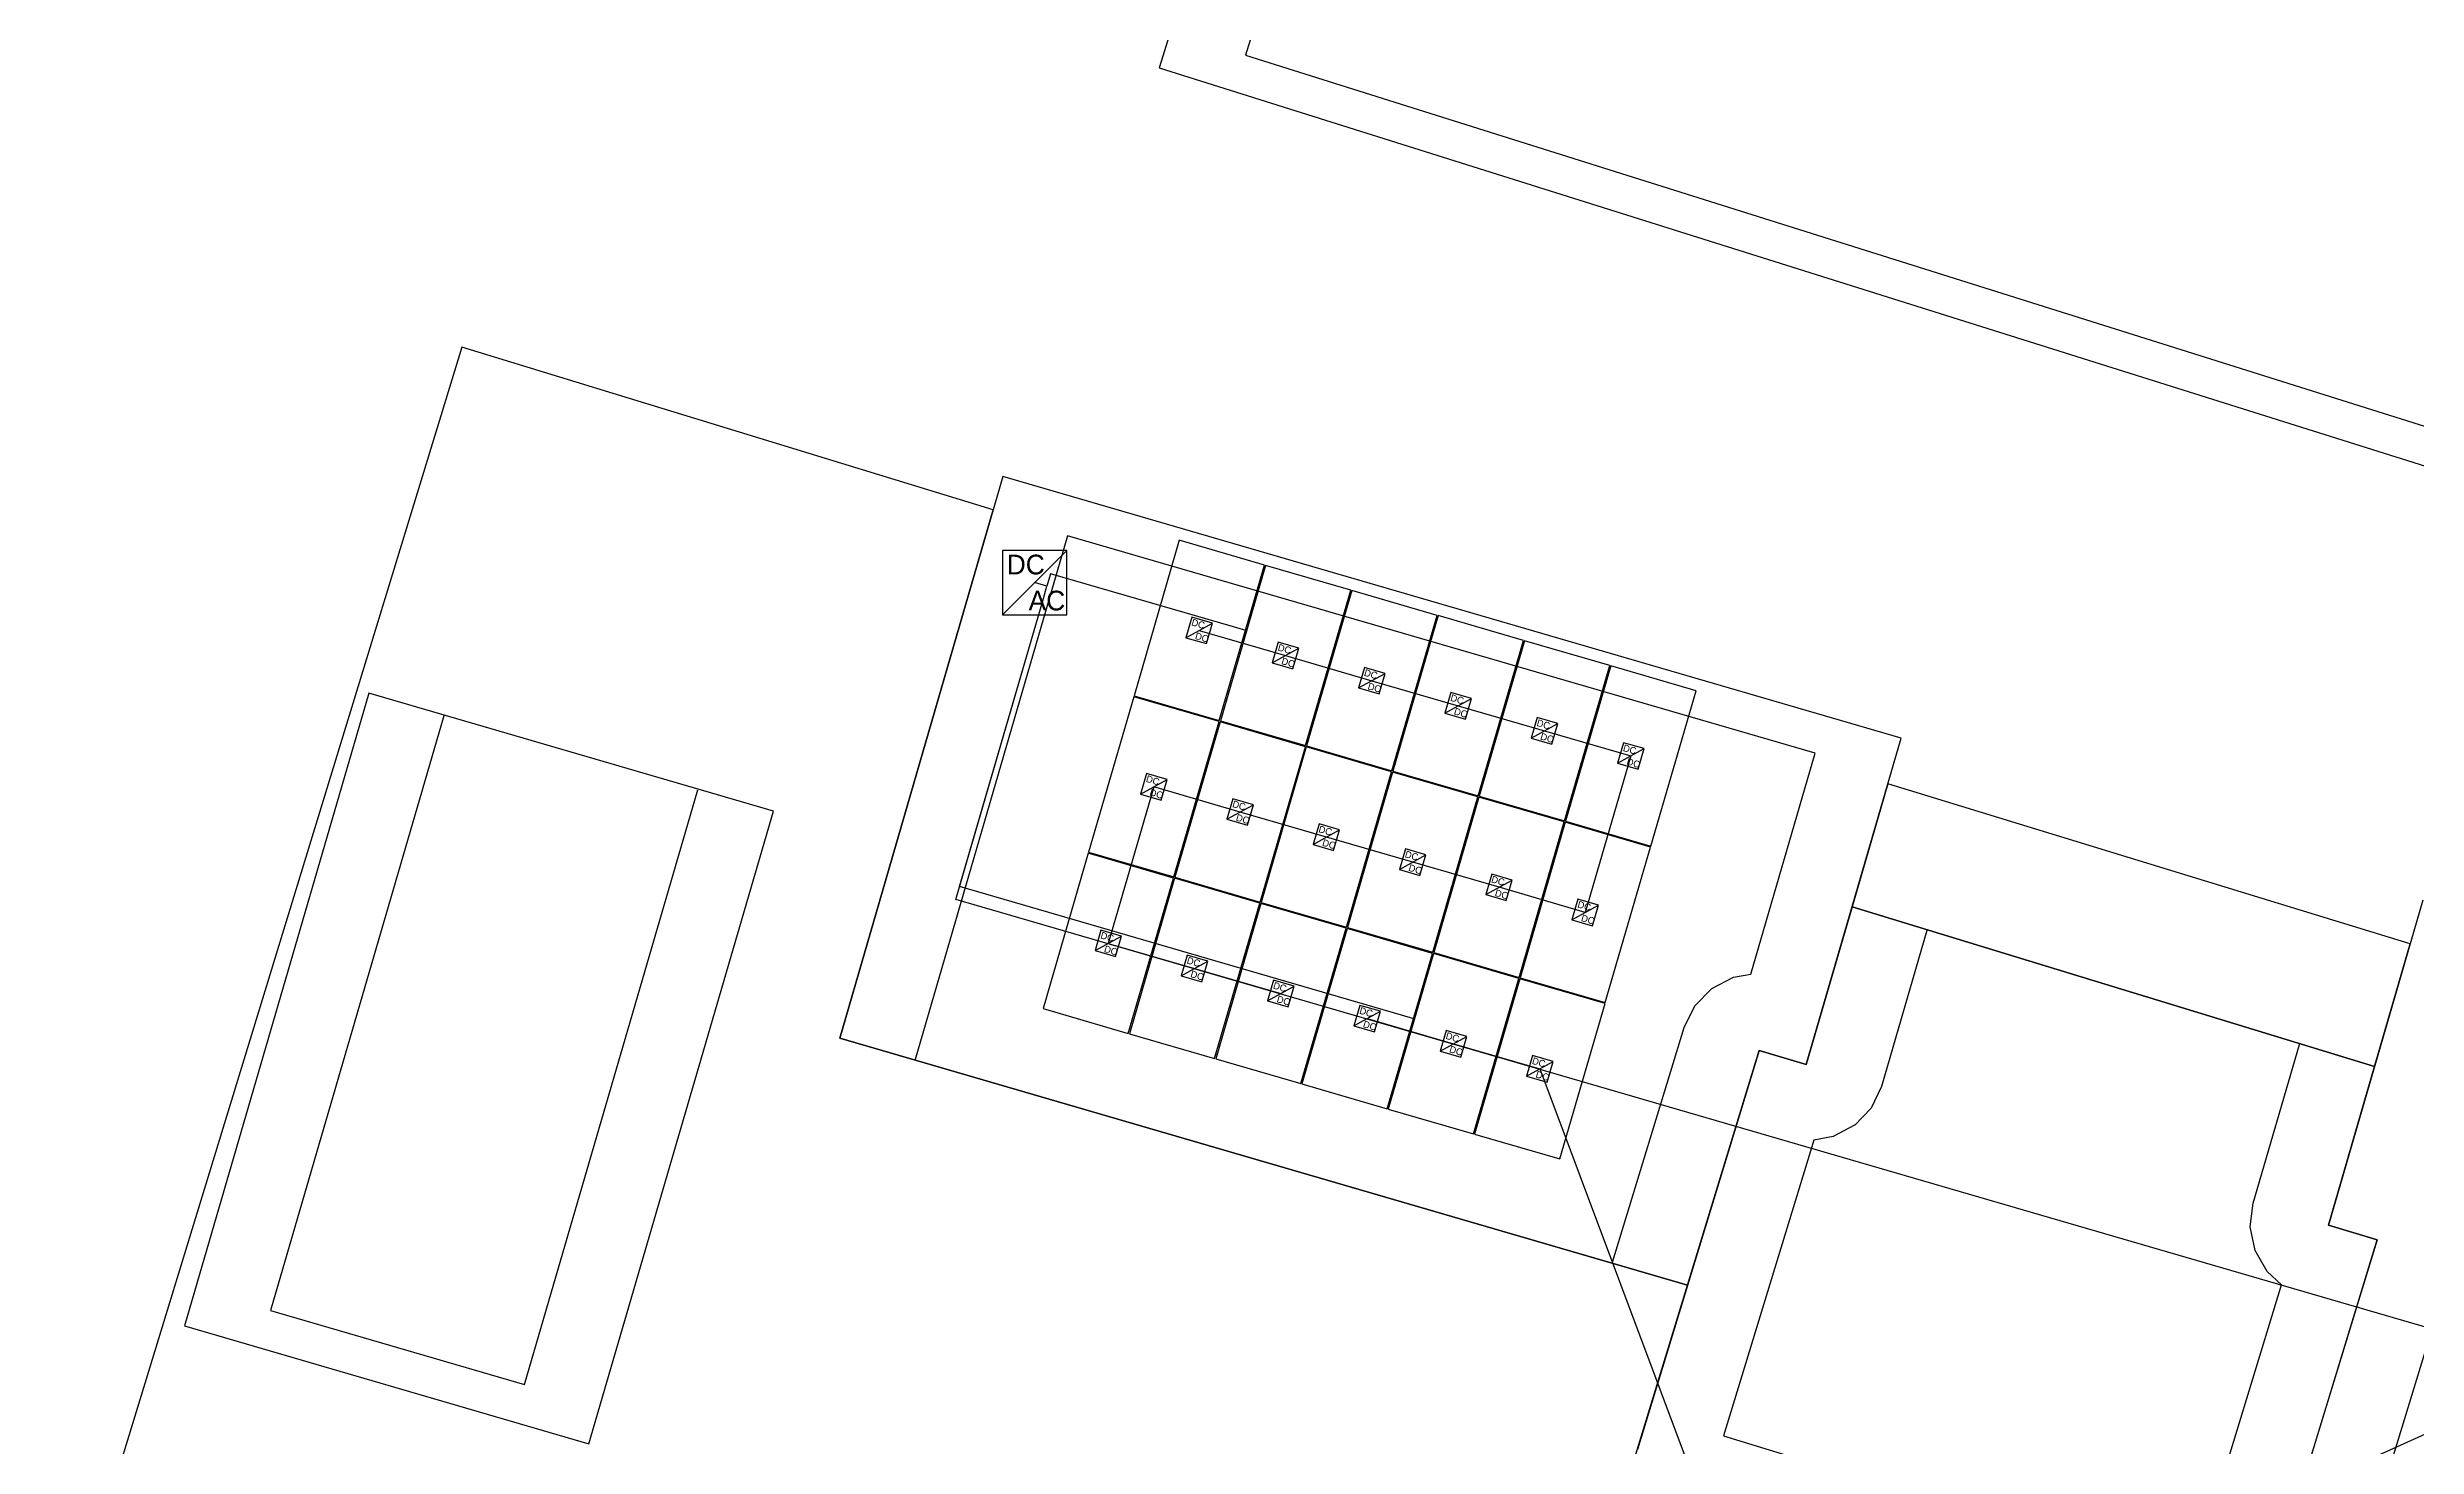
# Model space of a CAD drawing. Header units: feet. Extents: x -156 to 33, y -117 to 115.
# Drawn here: x -156 to -65.3, y -67.4 to -13.8 of the extents above; entities that cross this region are included whole.
import ezdxf

# ---------------------------------------------------------------- set-up
doc = ezdxf.new("R2010")
doc.units = ezdxf.units.FT
for name, color, linetype in [('Buildings', 7, 'CONTINUOUS'), ('Connections', 7, 'CONTINUOUS'), ('Inverters', 7, 'CONTINUOUS'), ('Modules', 7, 'CONTINUOUS'), ('Setbacks', 7, 'CONTINUOUS'), ('Strings', 7, 'CONTINUOUS')]:
    doc.layers.add(name, color=color, linetype=linetype)

msp = doc.modelspace()

# ---------------------------------------------------------------- linework, layer by layer
at = {"layer": 'Buildings', "color": 252}
for p, q in [((-107.942, 2.848), (-113.432, -14.607)), ((-113.432, -14.607), (-54.299, -33.206)), ((-140.133, -25.297), (-155.993, -77.114)), ((-119.783, -31.525), (-140.133, -25.297)), ((-119.411, -30.248), (-125.662, -51.74)), ((-85.024, -40.25), (-119.411, -30.248)), ((-125.662, -51.74), (-119.783, -31.525)), ((-143.683, -38.529), (-150.75, -62.738)), ((-128.198, -43.049), (-143.683, -38.529)), ((-88.658, -52.744), (-85.024, -40.25)), ((-85.535, -42.008), (-86.902, -46.705)), ((-65.535, -48.129), (-85.535, -42.008)), ((-135.265, -67.258), (-128.198, -43.049)), ((-86.902, -46.705), (-88.658, -52.744)), ((-86.902, -46.705), (-66.898, -52.816)), ((-66.898, -52.816), (-86.902, -46.705)), ((-65.049, -46.46), (-68.666, -58.895)), ((-66.898, -52.816), (-65.535, -48.129)), ((-93.202, -61.181), (-125.662, -51.74)), ((-125.662, -51.74), (-93.202, -61.181)), ((-90.46, -52.205), (-95.124, -67.471)), ((-93.202, -61.181), (-90.46, -52.205)), ((-90.46, -52.205), (-88.658, -52.744)), ((-88.658, -52.744), (-90.46, -52.205)), ((-68.666, -58.895), (-66.898, -52.816)), ((-68.666, -58.895), (-66.802, -59.453)), ((-66.802, -59.453), (-68.666, -58.895)), ((-71.459, -74.699), (-66.802, -59.453)), ((-66.802, -59.453), (-69.553, -68.46)), ((-101.627, -88.761), (-93.202, -61.181)), ((-150.75, -62.738), (-135.265, -67.258))]:
    msp.add_line(p, q, dxfattribs=at)
at = {"layer": 'Connections', "color": 91}
for p, q in [((-117.727, -34.439), (-118.199, -34.302)), ((-117.727, -34.439), (-118.199, -34.302)), ((-117.727, -34.439), (-118.199, -34.302)), ((-117.864, -34.912), (-117.727, -34.439)), ((-117.864, -34.912), (-117.727, -34.439)), ((-117.589, -33.966), (-117.727, -34.439)), ((-117.588, -33.963), (-117.589, -33.966)), ((-110.579, -36.002), (-117.588, -33.963)), ((-121.214, -46.428), (-117.864, -34.912)), ((-121.071, -45.937), (-117.864, -34.912)), ((-110.107, -36.139), (-110.579, -36.002)), ((-110.244, -36.612), (-110.107, -36.139)), ((-104.15, -50.859), (-121.071, -45.937)), ((-52.223, -66.494), (-121.214, -46.428)), ((-103.678, -50.996), (-104.15, -50.859)), ((-103.815, -51.469), (-103.678, -50.996))]:
    msp.add_line(p, q, dxfattribs=at)
at = {"layer": 'Inverters'}
for p, q in [((-116.969, -33.071), (-119.43, -33.071)), ((-119.43, -33.071), (-119.43, -35.532)), ((-119.43, -35.532), (-116.969, -33.071)), ((-116.969, -35.532), (-116.969, -33.071)), ((-119.43, -35.532), (-116.969, -35.532))]:
    msp.add_line(p, q, dxfattribs=at)
at = {"layer": 'Modules', "color": 254}
for p, q in [((-112.664, -32.683), (-114.393, -38.63)), ((-109.4, -33.632), (-112.664, -32.683)), ((-111.13, -39.579), (-109.4, -33.632)), ((-109.359, -33.644), (-111.089, -39.591)), ((-106.095, -34.593), (-109.359, -33.644)), ((-107.825, -40.54), (-106.095, -34.593)), ((-106.054, -34.608), (-107.784, -40.555)), ((-102.79, -35.557), (-106.054, -34.608)), ((-112.176, -35.623), (-112.405, -36.411)), ((-112.405, -36.411), (-111.388, -35.852)), ((-111.388, -35.852), (-112.176, -35.623)), ((-111.617, -36.64), (-111.388, -35.852)), ((-104.52, -41.504), (-102.79, -35.557)), ((-102.752, -35.568), (-104.482, -41.515)), ((-99.489, -36.518), (-102.752, -35.568)), ((-112.405, -36.411), (-111.617, -36.64)), ((-108.871, -36.584), (-109.1, -37.371)), ((-109.1, -37.371), (-108.084, -36.813)), ((-108.084, -36.813), (-108.871, -36.584)), ((-108.313, -37.6), (-108.084, -36.813)), ((-101.218, -42.465), (-99.489, -36.518)), ((-99.448, -36.529), (-101.177, -42.476)), ((-96.184, -37.478), (-99.448, -36.529)), ((-109.1, -37.371), (-108.313, -37.6)), ((-105.566, -37.548), (-105.795, -38.335)), ((-105.795, -38.335), (-104.779, -37.777)), ((-104.779, -37.777), (-105.566, -37.548)), ((-105.008, -38.564), (-104.779, -37.777)), ((-97.914, -43.425), (-96.184, -37.478)), ((-96.143, -37.49), (-97.872, -43.437)), ((-92.879, -38.439), (-96.143, -37.49)), ((-114.403, -38.669), (-116.133, -44.616)), ((-111.14, -39.618), (-114.403, -38.669)), ((-114.393, -38.63), (-111.13, -39.579)), ((-105.795, -38.335), (-105.008, -38.564)), ((-102.265, -38.508), (-102.494, -39.296)), ((-102.494, -39.296), (-101.477, -38.737)), ((-101.477, -38.737), (-102.265, -38.508)), ((-101.706, -39.525), (-101.477, -38.737)), ((-94.609, -44.386), (-92.879, -38.439)), ((-112.869, -45.565), (-111.14, -39.618)), ((-111.099, -39.633), (-112.828, -45.58)), ((-107.835, -40.583), (-111.099, -39.633)), ((-111.089, -39.591), (-107.825, -40.54)), ((-102.494, -39.296), (-101.706, -39.525)), ((-98.96, -39.469), (-99.189, -40.256)), ((-99.189, -40.256), (-98.172, -39.698)), ((-98.172, -39.698), (-98.96, -39.469)), ((-98.401, -40.485), (-98.172, -39.698)), ((-109.565, -46.53), (-107.835, -40.583)), ((-107.797, -40.594), (-109.526, -46.541)), ((-104.533, -41.543), (-107.797, -40.594)), ((-107.784, -40.555), (-104.52, -41.504)), ((-99.189, -40.256), (-98.401, -40.485)), ((-95.655, -40.429), (-95.884, -41.217)), ((-95.884, -41.217), (-94.867, -40.658)), ((-94.867, -40.658), (-95.655, -40.429)), ((-95.097, -41.446), (-94.867, -40.658)), ((-113.916, -41.609), (-114.145, -42.397)), ((-113.128, -41.838), (-113.916, -41.609)), ((-106.263, -47.49), (-104.533, -41.543)), ((-104.492, -41.554), (-106.222, -47.501)), ((-101.228, -42.504), (-104.492, -41.554)), ((-104.482, -41.515), (-101.218, -42.465)), ((-95.884, -41.217), (-95.097, -41.446)), ((-114.145, -42.397), (-113.128, -41.838)), ((-114.145, -42.397), (-113.357, -42.626)), ((-113.357, -42.626), (-113.128, -41.838)), ((-110.611, -42.573), (-110.84, -43.361)), ((-109.823, -42.802), (-110.611, -42.573)), ((-102.958, -48.451), (-101.228, -42.504)), ((-101.187, -42.515), (-102.917, -48.462)), ((-97.924, -43.464), (-101.187, -42.515)), ((-101.177, -42.476), (-97.914, -43.425)), ((-110.84, -43.361), (-109.823, -42.802)), ((-110.84, -43.361), (-110.052, -43.59)), ((-110.052, -43.59), (-109.823, -42.802)), ((-107.309, -43.534), (-107.538, -44.321)), ((-106.521, -43.763), (-107.309, -43.534)), ((-99.653, -49.411), (-97.924, -43.464)), ((-97.885, -43.476), (-99.615, -49.423)), ((-94.622, -44.425), (-97.885, -43.476)), ((-97.872, -43.437), (-94.609, -44.386)), ((-107.538, -44.321), (-106.521, -43.763)), ((-107.538, -44.321), (-106.751, -44.55)), ((-106.751, -44.55), (-106.521, -43.763)), ((-96.351, -50.372), (-94.622, -44.425)), ((-116.146, -44.659), (-117.876, -50.606)), ((-112.882, -45.608), (-116.146, -44.659)), ((-116.133, -44.616), (-112.869, -45.565)), ((-104.004, -44.494), (-104.233, -45.282)), ((-104.233, -45.282), (-103.217, -44.723)), ((-104.233, -45.282), (-103.446, -45.511)), ((-103.217, -44.723), (-104.004, -44.494)), ((-103.446, -45.511), (-103.217, -44.723)), ((-114.612, -51.555), (-112.882, -45.608)), ((-112.841, -45.619), (-114.571, -51.566)), ((-109.578, -46.569), (-112.841, -45.619)), ((-112.828, -45.58), (-109.565, -46.53)), ((-100.7, -45.455), (-100.929, -46.242)), ((-100.929, -46.242), (-99.912, -45.684)), ((-100.929, -46.242), (-100.141, -46.471)), ((-99.912, -45.684), (-100.7, -45.455)), ((-100.141, -46.471), (-99.912, -45.684)), ((-111.307, -52.516), (-109.578, -46.569)), ((-109.537, -46.58), (-111.266, -52.527)), ((-106.273, -47.529), (-109.537, -46.58)), ((-109.526, -46.541), (-106.263, -47.49)), ((-97.398, -46.415), (-97.627, -47.203)), ((-97.627, -47.203), (-96.61, -46.644)), ((-96.61, -46.644), (-97.398, -46.415)), ((-96.839, -47.432), (-96.61, -46.644)), ((-115.658, -47.599), (-115.887, -48.386)), ((-115.887, -48.386), (-114.871, -47.828)), ((-114.871, -47.828), (-115.658, -47.599)), ((-115.1, -48.615), (-114.871, -47.828)), ((-108.003, -53.476), (-106.273, -47.529)), ((-106.235, -47.54), (-107.964, -53.487)), ((-102.971, -48.49), (-106.235, -47.54)), ((-106.222, -47.501), (-102.958, -48.451)), ((-97.627, -47.203), (-96.839, -47.432)), ((-115.887, -48.386), (-115.1, -48.615)), ((-112.354, -48.559), (-112.583, -49.347)), ((-112.583, -49.347), (-111.566, -48.788)), ((-111.566, -48.788), (-112.354, -48.559)), ((-111.795, -49.576), (-111.566, -48.788)), ((-104.701, -54.437), (-102.971, -48.49)), ((-102.93, -48.501), (-104.66, -54.448)), ((-99.666, -49.45), (-102.93, -48.501)), ((-102.917, -48.462), (-99.653, -49.411)), ((-112.583, -49.347), (-111.795, -49.576)), ((-109.049, -49.52), (-109.278, -50.307)), ((-109.278, -50.307), (-108.261, -49.749)), ((-108.261, -49.749), (-109.049, -49.52)), ((-108.49, -50.536), (-108.261, -49.749)), ((-101.396, -55.397), (-99.666, -49.45)), ((-99.625, -49.462), (-101.355, -55.408)), ((-96.362, -50.411), (-99.625, -49.462)), ((-99.615, -49.423), (-96.351, -50.372)), ((-117.876, -50.606), (-114.612, -51.555)), ((-109.278, -50.307), (-108.49, -50.536)), ((-105.747, -50.48), (-105.976, -51.268)), ((-105.976, -51.268), (-104.959, -50.709)), ((-104.959, -50.709), (-105.747, -50.48)), ((-105.188, -51.497), (-104.959, -50.709)), ((-98.091, -56.358), (-96.362, -50.411)), ((-114.571, -51.566), (-111.307, -52.516)), ((-105.976, -51.268), (-105.188, -51.497)), ((-102.442, -51.441), (-102.671, -52.228)), ((-102.671, -52.228), (-101.655, -51.67)), ((-101.655, -51.67), (-102.442, -51.441)), ((-101.884, -52.457), (-101.655, -51.67)), ((-111.266, -52.527), (-108.003, -53.476)), ((-102.671, -52.228), (-101.884, -52.457)), ((-99.137, -52.401), (-99.367, -53.189)), ((-98.35, -52.63), (-99.137, -52.401)), ((-107.964, -53.487), (-104.701, -54.437)), ((-99.367, -53.189), (-98.35, -52.63)), ((-99.367, -53.189), (-98.579, -53.418)), ((-98.579, -53.418), (-98.35, -52.63)), ((-104.66, -54.448), (-101.396, -55.397)), ((-101.355, -55.408), (-98.091, -56.358))]:
    msp.add_line(p, q, dxfattribs=at)
at = {"layer": 'Setbacks', "color": 2}
for p, q in [((-105.087, 1.916), (-110.13, -14.117)), ((-110.13, -14.117), (-56.726, -30.913)), ((-116.941, -32.511), (-122.769, -52.547)), ((-88.322, -40.835), (-116.941, -32.511)), ((-140.81, -39.402), (-147.452, -62.156)), ((-90.779, -49.283), (-88.322, -40.835)), ((-137.732, -64.993), (-131.09, -42.239)), ((-84.038, -47.614), (-85.775, -53.585)), ((-92.925, -50.495), (-92.276, -49.831)), ((-92.276, -49.831), (-92.276, -49.83)), ((-92.276, -49.83), (-92.275, -49.83)), ((-92.275, -49.83), (-91.449, -49.398)), ((-91.449, -49.398), (-91.448, -49.397)), ((-91.449, -49.398), (-91.449, -49.398)), ((-91.448, -49.397), (-90.779, -49.283)), ((-93.333, -51.328), (-92.925, -50.496)), ((-92.925, -50.496), (-92.925, -50.495)), ((-92.925, -50.496), (-92.925, -50.496)), ((-96.075, -60.305), (-93.333, -51.328)), ((-93.333, -51.328), (-93.333, -51.328)), ((-71.549, -58.054), (-69.781, -51.975)), ((-69.781, -51.974), (-69.779, -51.97)), ((-69.781, -51.975), (-69.781, -51.974)), ((-86.168, -54.409), (-86.804, -55.069)), ((-85.775, -53.586), (-86.168, -54.409)), ((-86.168, -54.409), (-86.168, -54.409)), ((-86.168, -54.409), (-86.168, -54.409)), ((-85.775, -53.585), (-85.775, -53.586)), ((-86.805, -55.07), (-87.622, -55.502)), ((-86.804, -55.07), (-86.805, -55.07)), ((-86.804, -55.069), (-86.804, -55.07)), ((-88.368, -55.635), (-91.825, -66.953)), ((-87.623, -55.503), (-88.368, -55.635)), ((-87.622, -55.503), (-87.623, -55.503)), ((-87.622, -55.502), (-87.622, -55.503)), ((-71.659, -58.96), (-71.549, -58.055)), ((-71.549, -58.055), (-71.549, -58.054)), ((-71.659, -58.961), (-71.659, -58.96)), ((-71.659, -58.96), (-71.659, -58.96)), ((-71.477, -59.859), (-71.659, -58.961)), ((-71.477, -59.86), (-71.477, -59.859)), ((-71.476, -59.86), (-71.477, -59.86)), ((-71.019, -60.664), (-71.476, -59.86)), ((-96.076, -60.311), (-96.075, -60.305)), ((-96.075, -60.305), (-96.075, -60.305)), ((-71.019, -60.665), (-71.019, -60.664)), ((-71.018, -60.665), (-71.019, -60.665)), ((-70.467, -61.171), (-71.018, -60.665)), ((-63.929, -60.33), (-66.66, -69.267)), ((-73.905, -72.427), (-70.467, -61.171)), ((-147.452, -62.156), (-137.732, -64.993)), ((-91.825, -66.953), (-73.905, -72.427))]:
    msp.add_line(p, q, dxfattribs=at)
at = {"layer": 'Strings', "color": 11}
for p, q in [((-111.897, -36.131), (-108.592, -37.092)), ((-108.592, -37.092), (-105.287, -38.056)), ((-105.287, -38.056), (-101.985, -39.017)), ((-101.985, -39.017), (-98.681, -39.977)), ((-98.681, -39.977), (-95.376, -40.938)), ((-95.376, -40.938), (-97.118, -46.924)), ((-113.636, -42.117), (-115.379, -48.107)), ((-110.332, -43.082), (-113.636, -42.117)), ((-107.03, -44.042), (-110.332, -43.082)), ((-103.725, -45.003), (-107.03, -44.042)), ((-100.42, -45.963), (-103.725, -45.003)), ((-97.118, -46.924), (-100.42, -45.963)), ((-115.379, -48.107), (-112.074, -49.068)), ((-112.074, -49.068), (-108.77, -50.028)), ((-105.468, -50.989), (-102.163, -51.949)), ((-102.163, -51.949), (-98.858, -52.91)), ((-98.858, -52.91), (-91.088, -73.621)), ((-92.882, -79.487), (-60.147, -64.699))]:
    msp.add_line(p, q, dxfattribs=at)

# ---------------------------------------------------------------- texts
at = {"layer": 'Inverters'}
for s, p in [('DC', (-119.266, -33.99)), ('AC', (-118.429, -35.368))]:
    msp.add_text(s, height=0.7546, dxfattribs=at).set_placement(p)
at = {"layer": 'Modules'}
for p in [(-112.216, -35.936), (-112.076, -36.455), (-108.911, -36.897), (-108.771, -37.416), (-105.606, -37.861), (-105.467, -38.38), (-102.304, -38.821), (-102.165, -39.34), (-99, -39.782), (-98.86, -40.301), (-95.695, -40.742), (-113.955, -41.922), (-95.555, -41.261), (-113.816, -42.441), (-110.651, -42.886), (-110.511, -43.405), (-107.349, -43.847), (-107.209, -44.366), (-104.044, -44.807), (-103.905, -45.326), (-100.739, -45.768), (-100.6, -46.287), (-97.437, -46.728), (-97.298, -47.247), (-115.698, -47.912), (-115.559, -48.431), (-112.393, -48.872), (-112.254, -49.391), (-109.089, -49.833), (-108.949, -50.352), (-105.787, -50.793), (-105.647, -51.312), (-102.482, -51.754), (-102.343, -52.273), (-99.177, -52.714), (-99.038, -53.233)]:
    msp.add_text('DC', height=0.2625, rotation=-16.21699, dxfattribs=at).set_placement(p)

doc.saveas('drawing.dxf')
